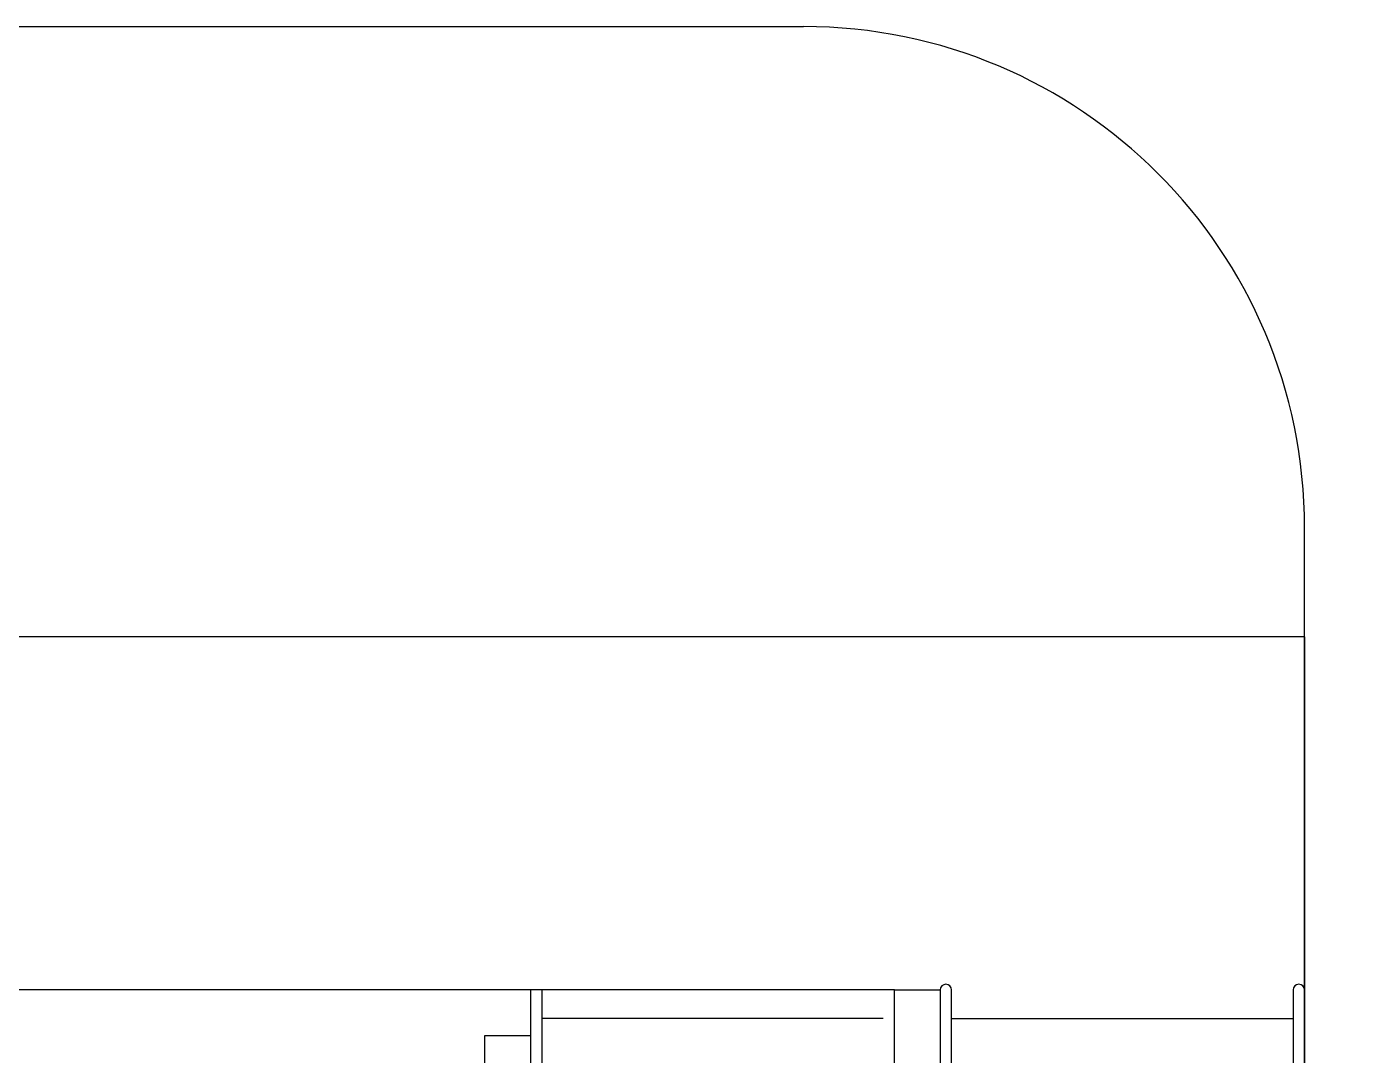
# Model space of a CAD drawing. Header units: millimetres. Extents: x 2046 to 2564, y 885 to 1120.
# Drawn here: x 2357.65 to 2363.48, y 959.28 to 963.79 of the extents above; entities that cross this region are included whole.
import ezdxf

# ---------------------------------------------------------------- set-up
doc = ezdxf.new("R2010")
doc.units = ezdxf.units.MM
doc.header["$LTSCALE"] = 10
doc.linetypes.add('DASHDOT2', pattern=[0.5, 0.25, -0.125, 0, -0.125])
doc.linetypes.add('HIDDEN', pattern=[0.375, 0.25, -0.125])
for name, color, linetype in [('AR-CALÇADA', 1, 'Continuous'), ('AR-DASH', 1, 'DASHDOT2'), ('AR-ESCADA', 2, 'Continuous'), ('AR-ESTC', 3, 'Continuous'), ('AR-PISO', 1, 'Continuous'), ('ES-GUARDACORPO', 2, 'Continuous'), ('PROJ2', 1, 'HIDDEN')]:
    doc.layers.add(name, color=color, linetype=linetype)

# ---------------------------------------------------------------- blocks, each defined once
blk = doc.blocks.new('ES-3P-TER-D')
at = {"layer": 'AR-DASH'}
for p, q in [((5.5781, -2.4698), (6.5692, -1.8901)), ((5.4619, -2.5955), (5.5781, -2.4182)), ((5.5781, -2.4182), (5.5781, -2.4698)), ((4.6489, -2.9309), (5.4795, -2.516)), ((5.4795, -2.516), (5.4619, -2.5955))]:
    blk.add_line(p, q, dxfattribs=at)
at = {"layer": 'AR-ESTC'}
for points in [[(4.55, -1.35), (4.55, -1.32), (4.55, -0.775), (4.75, -0.775), (4.75, -1.32), (4.75, -1.35), (4.75, -3.9), (4.55, -3.9)], [(2.75, -0.975), (2.95, -0.975), (2.95, -1.575), (2.75, -1.575)]]:
    blk.add_lwpolyline(points, close=True, dxfattribs=at)
at = {"layer": 'AR-PISO'}
for p, q in [((6.35, 0.775), (0, 0.775)), ((0, -0.775), (0, 0.775)), ((6.35, 0.775), (6.35, -0.775)), ((4.55, -0.775), (0, -0.775)), ((4.8, -0.9), (6.3, -0.9)), ((4.8, -1.2), (6.3, -1.2)), ((4.8, -1.5), (6.3, -1.5)), ((4.8, -1.8), (6.3, -1.8)), ((4.8, -2.1), (6.2103, -2.1)), ((4.8, -2.4), (5.6974, -2.4)), ((4.8, -2.7), (5.1112, -2.7))]:
    blk.add_line(p, q, dxfattribs=at)
at = {"layer": 'ES-GUARDACORPO'}
for p, q in [((4.75, -0.775), (4.75, -0.775)), ((4.8, -0.9), (4.8, -0.775)), ((6.3, -0.775), (6.3, -2.0475)), ((6.35, -0.775), (6.35, -2.0183)), ((4.8, -2.8555), (4.8, -0.9))]:
    blk.add_line(p, q, dxfattribs=at)
for centre in [(4.775, -0.775), (6.325, -0.775)]:
    blk.add_arc(centre, 0.025, 0, 180, dxfattribs=at)
at = {"layer": 'PROJ2'}
for p, q in [((2.95, -0.775), (2.95, -5.6)), ((3, -0.775), (3, -5.55)), ((4.5, -3.9), (4.5, -0.775)), ((4.5, -0.9), (3, -0.9)), ((4.5, -1.2), (3, -1.2)), ((4.5, -1.5), (3, -1.5)), ((4.5, -1.8), (3, -1.8)), ((6.35, -2.0183), (6.35, -5.6)), ((6.3, -2.0475), (6.3, -5.55)), ((4.5, -2.1), (3, -2.1)), ((6.2103, -2.1), (6.3, -2.1)), ((4.5, -2.4), (3, -2.4)), ((5.6974, -2.4), (6.3, -2.4)), ((4.5, -2.7), (3, -2.7)), ((5.1112, -2.7), (6.3, -2.7)), ((4.5, -3), (3, -3)), ((4.8, -3), (6.3, -3)), ((4.5, -3.3), (3, -3.3)), ((4.8, -3.3), (6.3, -3.3)), ((4.5, -3.6), (3, -3.6)), ((4.8, -3.6), (6.3, -3.6)), ((4.5, -3.9), (3, -3.9)), ((4.8, -3.9), (6.3, -3.9)), ((6.3, -5.55), (3, -5.55)), ((6.35, -5.6), (2.95, -5.6))]:
    blk.add_line(p, q, dxfattribs=at)
at = {"layer": 'PROJ2', "ltscale": 0.01}
for p, q in [((4.55, -0.775), (4.55, -0.775)), ((4.8, -3.9), (4.8, -2.8555)), ((4.5, -3.9), (4.5, -4.025)), ((4.55, -3.9), (4.55, -4.025)), ((4.75, -3.9), (4.75, -4.025)), ((4.8, -3.9), (4.8, -4.025))]:
    blk.add_line(p, q, dxfattribs=at)
for centre in [(4.525, -4.025), (4.775, -4.025)]:
    blk.add_arc(centre, 0.025, 180, 0, dxfattribs=at)

msp = doc.modelspace()

# ---------------------------------------------------------------- linework, layer by layer
at = {"layer": 'AR-CALÇADA'}
for p, q in [((2356.9109, 963.7938), (2361.0609, 963.7938)), ((2363.2609, 948.0836), (2363.2609, 961.5938))]:
    msp.add_line(p, q, dxfattribs=at)
msp.add_arc((2361.0609, 961.5938), 2.2, 0, 90, dxfattribs=at)

# ---------------------------------------------------------------- block references
at = {"layer": 'AR-ESCADA'}
msp.add_blockref('ES-3P-TER-D', (2356.9109, 960.3399), dxfattribs=at)

doc.saveas('drawing.dxf')
